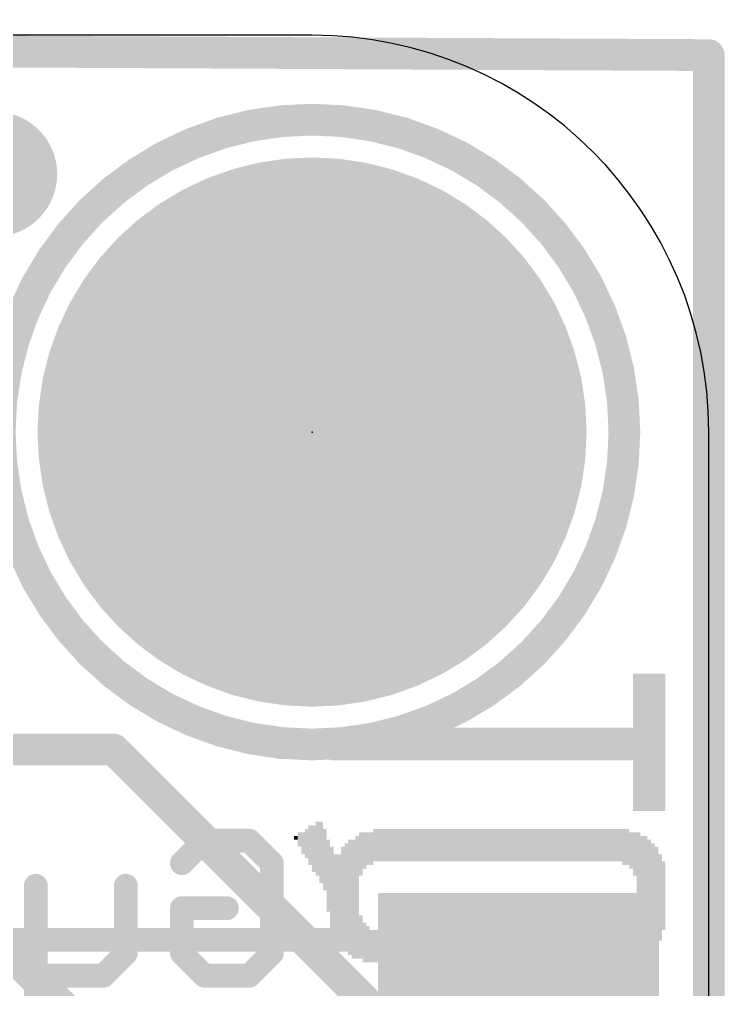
# Model space of a CAD drawing. Extents: x -0.1 to 25.5, y -0.1 to 17.9.
# Drawn here: x 20.99 to 25.5, y 11.67 to 17.88 of the extents above; entities that cross this region are included whole.
import ezdxf

# ---------------------------------------------------------------- set-up
doc = ezdxf.new("R2010")
doc.units = 0
for name, color, linetype in [('1', 12, 'CONTINUOUS'), ('16', 5, 'CONTINUOUS'), ('17', 110, 'CONTINUOUS'), ('18', 110, 'CONTINUOUS'), ('20', 53, 'CONTINUOUS'), ('21', 40, 'CONTINUOUS'), ('22', 6, 'CONTINUOUS'), ('23', 40, 'CONTINUOUS')]:
    doc.layers.add(name, color=color, linetype=linetype)

# ---------------------------------------------------------------- blocks, each defined once
blk = doc.blocks.new('RECT')
blk.add_solid([(-0.5, -0.5), (0.5, -0.5), (-0.5, 0.5), (0.5, 0.5)])
blk = doc.blocks.new('ROUNDP')
at = {"const_width": 0.5}
blk.add_lwpolyline([(0, -0.25, 1), (0, 0.25, 1), (0, -0.25)], format="xyb", dxfattribs=at)
blk = doc.blocks.new('ROUNDV')
at = {"const_width": 0.5}
blk.add_lwpolyline([(0, -0.25, 1), (0, 0.25, 1), (0, -0.25)], format="xyb", dxfattribs=at)

msp = doc.modelspace()

# ---------------------------------------------------------------- linework, layer by layer
at = {"layer": '1', "const_width": 0.2032}
for points in [[(0, 17.78), (25.4, 17.653)], [(25.4, 17.653), (25.4, 0.381)], [(22.5425, 10.287), (20.6765, 12.153)]]:
    msp.add_lwpolyline(points, dxfattribs=at)
at = {"layer": '1', "const_width": 0.1016}
for points in [[(25.4508, 17.653, 1), (25.3492, 17.653)], [(25.3997, 17.6022, 1), (25.4003, 17.7038)]]:
    msp.add_lwpolyline(points, format="xyb", dxfattribs=at)
at = {"layer": '16', "const_width": 0.2032}
for points in [[(0, 17.78), (25.4, 17.653)], [(25.4, 17.653), (25.4, 0.381)], [(12.4651, 13.208), (21.59, 13.208)], [(21.59, 13.208), (23.622, 11.176)]]:
    msp.add_lwpolyline(points, dxfattribs=at)
at = {"layer": '16', "const_width": 0.1016}
for points in [[(25.4508, 17.653, 1), (25.3492, 17.653)], [(25.3997, 17.6022, 1), (25.4003, 17.7038)], [(21.6259, 13.2439, 1), (21.5541, 13.1721)], [(21.59, 13.1572, 1), (21.59, 13.2588)]]:
    msp.add_lwpolyline(points, format="xyb", dxfattribs=at)
at = {"layer": '20'}
for p, q in [((22.86, 17.78), (2.54, 17.78)), ((25.4, 2.54), (25.4, 15.24))]:
    msp.add_line(p, q, dxfattribs=at)
msp.add_arc((22.86, 15.24), 2.54, 0, 90, dxfattribs=at)
at = {"layer": '21'}
for points, const_width in [([(22.86, 13.24, 1), (22.86, 17.24, 1), (22.86, 13.24)], 0.2032), ([(23.1825, 11.9519, 1), (23.1825, 12.0281)], 0.0762)]:
    msp.add_lwpolyline(points, format="xyb", dxfattribs=dict(at, const_width=const_width))
at = {"layer": '21', "const_width": 0.1524}
msp.add_lwpolyline([(20.5825, 11.99), (23.1825, 11.99)], dxfattribs=at)
at = {"layer": '22', "const_width": 0.1524}
for points in [[(22.0265, 12.4805), (22.1705, 12.6245)], [(22.1705, 12.6245), (22.4586, 12.6245)], [(22.4586, 12.6245), (22.6027, 12.4805)], [(22.6027, 12.4805), (22.6027, 11.9043)], [(21.0909, 12.3364), (21.0909, 11.6161)], [(21.6672, 12.3364), (21.6672, 11.9043)], [(22.0265, 11.9043), (22.0265, 12.1924)], [(22.0265, 12.1924), (22.3146, 12.1924)], [(21.6672, 11.9043), (21.5231, 11.7602)], [(22.1705, 11.7602), (22.0265, 11.9043)], [(22.6027, 11.9043), (22.4586, 11.7602)], [(21.5231, 11.7602), (21.0909, 11.7602)], [(22.4586, 11.7602), (22.1705, 11.7602)], [(21.0909, 11.6161), (21.235, 11.4721)]]:
    msp.add_lwpolyline(points, dxfattribs=at)
at = {"layer": '22', "const_width": 0.0762}
for points in [[(22.1705, 12.6626, 1), (22.1705, 12.5864)], [(22.1974, 12.5976, 1), (22.1436, 12.6515)], [(22.4856, 12.6515, 1), (22.4317, 12.5976)], [(22.4586, 12.5864, 1), (22.4586, 12.6626)], [(21.9995, 12.5074, 1), (22.0534, 12.4535)], [(22.6408, 12.4805, 1), (22.5646, 12.4805)], [(22.5757, 12.4535, 1), (22.6296, 12.5074)], [(21.129, 12.3364, 1), (21.0528, 12.3364)], [(21.7053, 12.3364, 1), (21.6291, 12.3364)], [(22.0646, 12.1924, 1), (21.9884, 12.1924)], [(22.0265, 12.2305, 1), (22.0265, 12.1543)], [(22.3146, 12.1543, 1), (22.3146, 12.2305)], [(21.6291, 11.9043, 1), (21.7053, 11.9043)], [(21.6941, 11.8773, 1), (21.6402, 11.9312)], [(22.0534, 11.9312, 1), (21.9995, 11.8773)], [(21.9884, 11.9043, 1), (22.0646, 11.9043)], [(22.5646, 11.9043, 1), (22.6408, 11.9043)], [(22.6296, 11.8773, 1), (22.5757, 11.9312)], [(21.0909, 11.7983, 1), (21.0909, 11.7221)], [(21.4962, 11.7871, 1), (21.55, 11.7333)], [(21.5231, 11.7221, 1), (21.5231, 11.7983)], [(22.1705, 11.7983, 1), (22.1705, 11.7221)], [(22.1436, 11.7333, 1), (22.1974, 11.7871)], [(22.4317, 11.7871, 1), (22.4856, 11.7333)], [(22.4586, 11.7221, 1), (22.4586, 11.7983)], [(21.1179, 11.6431, 1), (21.064, 11.5892)]]:
    msp.add_lwpolyline(points, format="xyb", dxfattribs=at)
at = {"layer": '23'}
msp.add_point((22.86, 15.24), dxfattribs=at)

# ---------------------------------------------------------------- block references
at = {"layer": '1', "xscale": 1.8, "yscale": 1.2, "rotation": 180}
msp.add_blockref('RECT', (24.1825, 11.69), dxfattribs=at)
at = {"layer": '17', "xscale": 3.516, "yscale": 3.516}
msp.add_blockref('ROUNDP', (22.86, 15.24), dxfattribs=at)
msp.add_blockref('ROUNDP', (22.86, 15.24), dxfattribs=at)
at = {"layer": '18', "xscale": 0.8001, "yscale": 0.8001}
msp.add_blockref('ROUNDV', (20.828, 16.891), dxfattribs=at)
msp.add_blockref('ROUNDV', (20.828, 16.891), dxfattribs=at)
at = {"layer": '22', "rotation": 90}
for p, xscale, yscale in [((24.9267, 13.2537), 0.8788, 0.0231), ((24.9498, 13.2537), 0.8788, 0.0231), ((24.9729, 13.2537), 0.8788, 0.0231), ((24.996, 13.2537), 0.8788, 0.0231), ((25.019, 13.2537), 0.8788, 0.0229), ((25.042, 13.2537), 0.8788, 0.0231), ((25.0651, 13.2537), 0.8788, 0.0231), ((25.0882, 13.2537), 0.8788, 0.0231), ((25.1113, 13.2537), 0.8788, 0.0231), ((22.987, 13.2436), 0.2083, 0.0229), ((23.01, 13.2436), 0.2083, 0.0231), ((23.0331, 13.2436), 0.2083, 0.0231), ((23.0562, 13.2436), 0.2083, 0.0231), ((23.0793, 13.2436), 0.2083, 0.0231), ((23.1024, 13.2436), 0.2083, 0.0231), ((23.1256, 13.2436), 0.2083, 0.0231), ((23.1487, 13.2436), 0.2083, 0.0231), ((23.1718, 13.2436), 0.2083, 0.0231), ((23.1949, 13.2436), 0.2083, 0.0231), ((23.218, 13.2436), 0.2083, 0.0231), ((23.241, 13.2436), 0.2083, 0.0229), ((23.264, 13.2436), 0.2083, 0.0231), ((23.2871, 13.2436), 0.2083, 0.0231), ((23.3102, 13.2436), 0.2083, 0.0231), ((23.3333, 13.2436), 0.2083, 0.0231), ((23.3564, 13.2436), 0.2083, 0.0231), ((23.3796, 13.2436), 0.2083, 0.0231), ((23.4027, 13.2436), 0.2083, 0.0231), ((23.4258, 13.2436), 0.2083, 0.0231), ((23.4489, 13.2436), 0.2083, 0.0231), ((23.472, 13.2436), 0.2083, 0.0231), ((23.495, 13.2436), 0.2083, 0.0229), ((23.518, 13.2436), 0.2083, 0.0231), ((23.5411, 13.2436), 0.2083, 0.0231), ((23.5642, 13.2436), 0.2083, 0.0231), ((23.5873, 13.2436), 0.2083, 0.0231), ((23.6104, 13.2436), 0.2083, 0.0231), ((23.6336, 13.2436), 0.2083, 0.0231), ((23.6567, 13.2436), 0.2083, 0.0231), ((23.6798, 13.2436), 0.2083, 0.0231), ((23.7029, 13.2436), 0.2083, 0.0231), ((23.726, 13.2436), 0.2083, 0.0231), ((23.749, 13.2436), 0.2083, 0.0229), ((23.772, 13.2436), 0.2083, 0.0231), ((23.7951, 13.2436), 0.2083, 0.0231), ((23.8182, 13.2436), 0.2083, 0.0231), ((23.8413, 13.2436), 0.2083, 0.0231), ((23.8644, 13.2436), 0.2083, 0.0231), ((23.8876, 13.2436), 0.2083, 0.0231), ((23.9107, 13.2436), 0.2083, 0.0231), ((23.9338, 13.2436), 0.2083, 0.0231), ((23.9569, 13.2436), 0.2083, 0.0231), ((23.98, 13.2436), 0.2083, 0.0231), ((24.003, 13.2436), 0.2083, 0.0229), ((24.026, 13.2436), 0.2083, 0.0231), ((24.0491, 13.2436), 0.2083, 0.0231), ((24.0722, 13.2436), 0.2083, 0.0231), ((24.0953, 13.2436), 0.2083, 0.0231), ((24.1184, 13.2436), 0.2083, 0.0231), ((24.1416, 13.2436), 0.2083, 0.0231), ((24.1647, 13.2436), 0.2083, 0.0231), ((24.1878, 13.2436), 0.2083, 0.0231), ((24.2109, 13.2436), 0.2083, 0.0231), ((24.234, 13.2436), 0.2083, 0.0231), ((24.257, 13.2436), 0.2083, 0.0229), ((24.28, 13.2436), 0.2083, 0.0231), ((24.3031, 13.2436), 0.2083, 0.0231), ((24.3262, 13.2436), 0.2083, 0.0231), ((24.3493, 13.2436), 0.2083, 0.0231), ((24.3724, 13.2436), 0.2083, 0.0231), ((24.3956, 13.2436), 0.2083, 0.0231), ((24.4187, 13.2436), 0.2083, 0.0231), ((24.4418, 13.2436), 0.2083, 0.0231), ((24.4649, 13.2436), 0.2083, 0.0231), ((24.488, 13.2436), 0.2083, 0.0231), ((24.511, 13.2436), 0.2083, 0.0229), ((24.534, 13.2436), 0.2083, 0.0231), ((24.5571, 13.2436), 0.2083, 0.0231), ((24.5802, 13.2436), 0.2083, 0.0231), ((24.6033, 13.2436), 0.2083, 0.0231), ((24.6264, 13.2436), 0.2083, 0.0231), ((24.6496, 13.2436), 0.2083, 0.0231), ((24.6727, 13.2436), 0.2083, 0.0231), ((24.6958, 13.2436), 0.2083, 0.0231), ((24.7189, 13.2436), 0.2083, 0.0231), ((24.742, 13.2436), 0.2083, 0.0231), ((24.765, 13.2436), 0.2083, 0.0229), ((24.788, 13.2436), 0.2083, 0.0231), ((24.8111, 13.2436), 0.2083, 0.0231), ((24.8342, 13.2436), 0.2083, 0.0231), ((24.8573, 13.2436), 0.2083, 0.0231), ((24.8804, 13.2436), 0.2083, 0.0231), ((24.9036, 13.2436), 0.2083, 0.0231), ((22.8947, 12.573), 0.3454, 0.0231), ((22.9178, 12.5501), 0.3912, 0.0231), ((22.7791, 12.6314), 0.0914, 0.0231), ((22.8022, 12.6073), 0.1397, 0.0231), ((22.8253, 12.6073), 0.1854, 0.0231), ((22.8484, 12.5959), 0.254, 0.0231), ((22.8716, 12.573), 0.2997, 0.0231), ((22.9409, 12.5031), 0.3937, 0.0231), ((23.1718, 12.5387), 0.2769, 0.0231), ((23.1949, 12.5616), 0.2311, 0.0231), ((23.218, 12.573), 0.2083, 0.0231), ((23.241, 12.573), 0.2083, 0.0229), ((23.264, 12.5959), 0.2083, 0.0231), ((23.2871, 12.5959), 0.2083, 0.0231), ((23.3102, 12.5959), 0.2083, 0.0231), ((23.3333, 12.5959), 0.2083, 0.0231), ((23.3564, 12.5959), 0.2083, 0.0231), ((23.3796, 12.5959), 0.2083, 0.0231), ((23.4027, 12.5959), 0.2083, 0.0231), ((23.4258, 12.5959), 0.2083, 0.0231), ((23.4489, 12.5959), 0.2083, 0.0231), ((23.472, 12.5959), 0.2083, 0.0231), ((23.495, 12.5959), 0.2083, 0.0229), ((23.518, 12.5959), 0.2083, 0.0231), ((23.5411, 12.5959), 0.2083, 0.0231), ((23.5642, 12.5959), 0.2083, 0.0231), ((23.5873, 12.5959), 0.2083, 0.0231), ((23.6104, 12.5959), 0.2083, 0.0231), ((23.6336, 12.5959), 0.2083, 0.0231), ((23.6567, 12.5959), 0.2083, 0.0231), ((23.6798, 12.5959), 0.2083, 0.0231), ((23.7029, 12.5959), 0.2083, 0.0231), ((23.726, 12.5959), 0.2083, 0.0231), ((23.749, 12.5959), 0.2083, 0.0229), ((23.772, 12.5959), 0.2083, 0.0231), ((23.7951, 12.5959), 0.2083, 0.0231), ((23.8182, 12.5959), 0.2083, 0.0231), ((23.8413, 12.5959), 0.2083, 0.0231), ((23.8644, 12.5959), 0.2083, 0.0231), ((23.8876, 12.5959), 0.2083, 0.0231), ((23.9107, 12.5959), 0.2083, 0.0231), ((23.9338, 12.5959), 0.2083, 0.0231), ((23.9569, 12.5959), 0.2083, 0.0231), ((23.98, 12.5959), 0.2083, 0.0231), ((24.003, 12.5959), 0.2083, 0.0229), ((24.026, 12.5959), 0.2083, 0.0231), ((24.0491, 12.5959), 0.2083, 0.0231), ((24.0722, 12.5959), 0.2083, 0.0231), ((24.0953, 12.5959), 0.2083, 0.0231), ((24.1184, 12.5959), 0.2083, 0.0231), ((24.1416, 12.5959), 0.2083, 0.0231), ((24.1647, 12.5959), 0.2083, 0.0231), ((24.1878, 12.5959), 0.2083, 0.0231), ((24.2109, 12.5959), 0.2083, 0.0231), ((24.234, 12.5959), 0.2083, 0.0231), ((24.257, 12.5959), 0.2083, 0.0229), ((24.28, 12.5959), 0.2083, 0.0231), ((24.3031, 12.5959), 0.2083, 0.0231), ((24.3262, 12.5959), 0.2083, 0.0231), ((24.3493, 12.5959), 0.2083, 0.0231), ((24.3724, 12.5959), 0.2083, 0.0231), ((24.3956, 12.5959), 0.2083, 0.0231), ((24.4187, 12.5959), 0.2083, 0.0231), ((24.4418, 12.5959), 0.2083, 0.0231), ((24.4649, 12.5959), 0.2083, 0.0231), ((24.488, 12.5959), 0.2083, 0.0231), ((24.511, 12.5959), 0.2083, 0.0229), ((24.534, 12.5959), 0.2083, 0.0231), ((24.5571, 12.5959), 0.2083, 0.0231), ((24.5802, 12.5959), 0.2083, 0.0231), ((24.6033, 12.5959), 0.2083, 0.0231), ((24.6264, 12.5959), 0.2083, 0.0231), ((24.6496, 12.5959), 0.2083, 0.0231), ((24.6727, 12.5959), 0.2083, 0.0231), ((24.6958, 12.5959), 0.2083, 0.0231), ((24.7189, 12.5959), 0.2083, 0.0231), ((24.742, 12.5959), 0.2083, 0.0231), ((24.765, 12.5959), 0.2083, 0.0229), ((24.788, 12.5959), 0.2083, 0.0231), ((24.8111, 12.5959), 0.2083, 0.0231), ((24.8342, 12.5959), 0.2083, 0.0231), ((24.8573, 12.5844), 0.2311, 0.0231), ((24.8804, 12.5844), 0.2311, 0.0231), ((24.9036, 12.5616), 0.2311, 0.0231), ((24.9267, 12.5387), 0.2769, 0.0231), ((24.9498, 12.2733), 0.8077, 0.0231), ((22.756, 12.6429), 0.0229, 0.0231), ((22.964, 12.4003), 0.4623, 0.0231), ((23.0793, 12.2619), 0.6934, 0.0231), ((23.1024, 12.2619), 0.7391, 0.0231), ((23.1256, 12.2504), 0.762, 0.0231), ((23.1487, 12.2619), 0.7849, 0.0231), ((24.9729, 12.2733), 0.762, 0.0231), ((24.996, 12.2733), 0.762, 0.0231), ((25.019, 12.2733), 0.7163, 0.0229), ((25.042, 12.2733), 0.6706, 0.0231), ((22.987, 12.319), 0.5334, 0.0229), ((23.0562, 12.2619), 0.6477, 0.0231), ((25.0651, 12.2733), 0.6248, 0.0231), ((23.01, 12.2606), 0.5537, 0.0231), ((23.0331, 12.2492), 0.5766, 0.0231), ((25.0882, 12.2606), 0.5537, 0.0231), ((25.1113, 12.272), 0.4394, 0.0231), ((23.1718, 12.0079), 0.2769, 0.0231), ((24.9267, 12.0079), 0.2769, 0.0231), ((23.1949, 11.9736), 0.254, 0.0231), ((23.218, 11.9621), 0.2311, 0.0231), ((23.241, 11.9494), 0.2057, 0.0229), ((23.264, 11.9494), 0.2057, 0.0231), ((23.2871, 11.9494), 0.2057, 0.0231), ((23.3102, 11.9494), 0.2057, 0.0231), ((24.765, 11.9494), 0.2057, 0.0229), ((24.788, 11.9494), 0.2057, 0.0231), ((24.8111, 11.9494), 0.2057, 0.0231), ((24.8342, 11.9494), 0.2057, 0.0231), ((24.8573, 11.9494), 0.2057, 0.0231), ((24.8804, 11.9621), 0.2311, 0.0231), ((24.9036, 11.9736), 0.254, 0.0231), ((23.3333, 11.938), 0.1829, 0.0231), ((23.3564, 11.938), 0.1829, 0.0231), ((23.3796, 11.938), 0.1829, 0.0231), ((23.4027, 11.938), 0.1829, 0.0231), ((23.4258, 11.938), 0.1829, 0.0231), ((23.4489, 11.938), 0.1829, 0.0231), ((23.472, 11.938), 0.1829, 0.0231), ((23.495, 11.938), 0.1829, 0.0229), ((23.518, 11.938), 0.1829, 0.0231), ((23.5411, 11.938), 0.1829, 0.0231), ((23.5642, 11.938), 0.1829, 0.0231), ((23.5873, 11.938), 0.1829, 0.0231), ((23.6104, 11.938), 0.1829, 0.0231), ((23.6336, 11.938), 0.1829, 0.0231), ((23.6567, 11.938), 0.1829, 0.0231), ((23.6798, 11.938), 0.1829, 0.0231), ((23.7029, 11.938), 0.1829, 0.0231), ((23.726, 11.938), 0.1829, 0.0231), ((23.749, 11.938), 0.1829, 0.0229), ((23.772, 11.938), 0.1829, 0.0231), ((23.7951, 11.938), 0.1829, 0.0231), ((23.8182, 11.938), 0.1829, 0.0231), ((23.8413, 11.938), 0.1829, 0.0231), ((23.8644, 11.938), 0.1829, 0.0231), ((23.8876, 11.938), 0.1829, 0.0231), ((23.9107, 11.938), 0.1829, 0.0231), ((23.9338, 11.938), 0.1829, 0.0231), ((23.9569, 11.938), 0.1829, 0.0231), ((23.98, 11.938), 0.1829, 0.0231), ((24.003, 11.938), 0.1829, 0.0229), ((24.026, 11.938), 0.1829, 0.0231), ((24.0491, 11.938), 0.1829, 0.0231), ((24.0722, 11.938), 0.1829, 0.0231), ((24.0953, 11.938), 0.1829, 0.0231), ((24.1184, 11.938), 0.1829, 0.0231), ((24.1416, 11.938), 0.1829, 0.0231), ((24.1647, 11.938), 0.1829, 0.0231), ((24.1878, 11.938), 0.1829, 0.0231), ((24.2109, 11.938), 0.1829, 0.0231), ((24.234, 11.938), 0.1829, 0.0231), ((24.257, 11.938), 0.1829, 0.0229), ((24.28, 11.938), 0.1829, 0.0231), ((24.3031, 11.938), 0.1829, 0.0231), ((24.3262, 11.938), 0.1829, 0.0231), ((24.3493, 11.938), 0.1829, 0.0231), ((24.3724, 11.938), 0.1829, 0.0231), ((24.3956, 11.938), 0.1829, 0.0231), ((24.4187, 11.938), 0.1829, 0.0231), ((24.4418, 11.938), 0.1829, 0.0231), ((24.4649, 11.938), 0.1829, 0.0231), ((24.488, 11.938), 0.1829, 0.0231), ((24.511, 11.938), 0.1829, 0.0229), ((24.534, 11.938), 0.1829, 0.0231), ((24.5571, 11.938), 0.1829, 0.0231), ((24.5802, 11.938), 0.1829, 0.0231), ((24.6033, 11.938), 0.1829, 0.0231), ((24.6264, 11.938), 0.1829, 0.0231), ((24.6496, 11.938), 0.1829, 0.0231), ((24.6727, 11.938), 0.1829, 0.0231), ((24.6958, 11.938), 0.1829, 0.0231), ((24.7189, 11.938), 0.1829, 0.0231), ((24.742, 11.938), 0.1829, 0.0231)]:
    msp.add_blockref('RECT', p, dxfattribs=dict(at, xscale=xscale, yscale=yscale))

doc.saveas('drawing.dxf')
